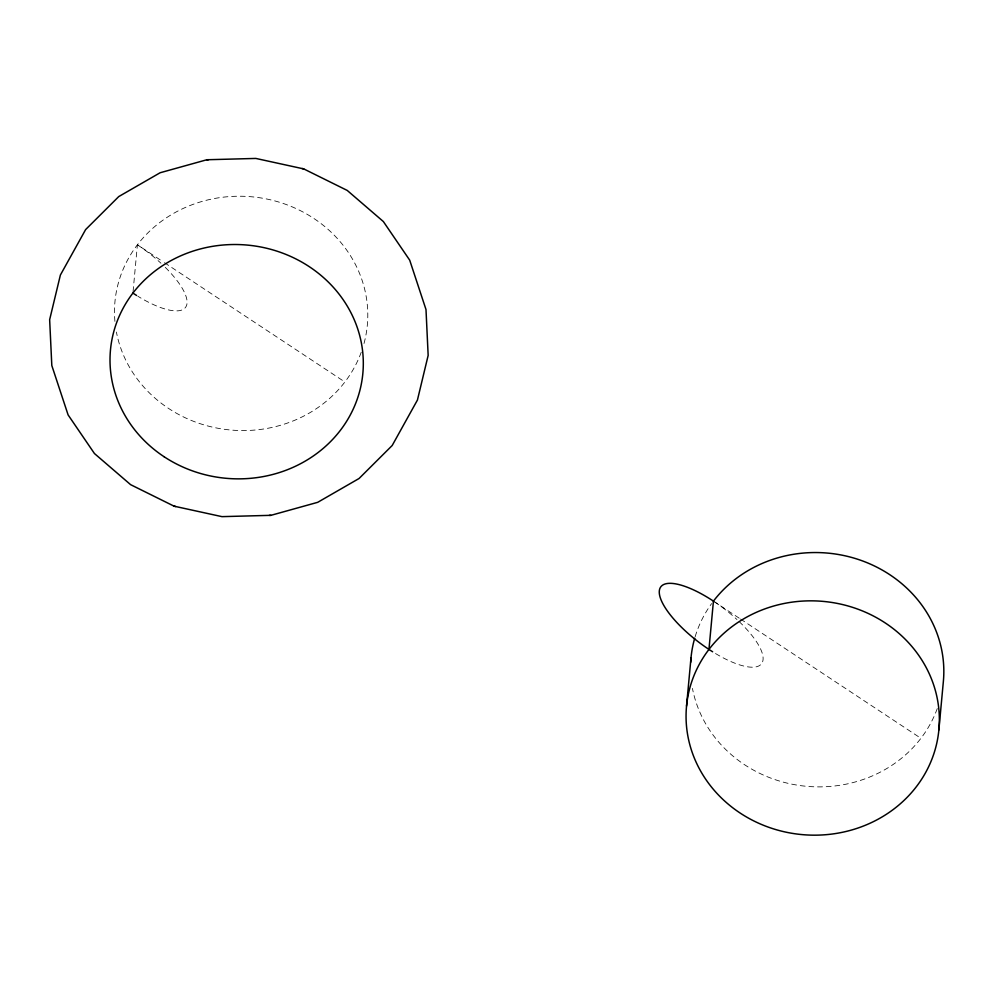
<?xml version="1.0" encoding="UTF-8"?>
<svg xmlns="http://www.w3.org/2000/svg" width="993" height="993" viewBox="0 0 993 993"><rect width="100%" height="100%" fill="white"/><g stroke="black" fill="none" stroke-linecap="round" stroke-linejoin="round"><path stroke-width="0.74" stroke-dasharray="4.96 3.72" d="M133.062 291.582L137.394 244.799L163.175 261.842M713.433 601.125L739.202 618.167M740.493 619.011L920.933 738.308M164.466 262.698L344.894 381.995M739.065 621.506A63.366 20.977 37.4 0 1 761.408 663.907A63.366 20.977 37.4 0 1 713.88 652.55M714.65 601.932A63.366 20.977 37.4 0 1 736.967 619.533M937.28 708.53A126.732 117.087 5.3 0 1 807.781 786.419A126.732 117.087 5.3 0 1 692.456 688.385M695.137 636.736A126.732 117.087 5.3 0 1 711.584 603.607M114.927 321.422A126.732 117.087 5.3 0 1 252.185 196.837A126.732 117.087 5.3 0 1 363.612 344.894M361.241 352.205A126.732 117.087 5.3 0 1 231.754 430.106A126.732 117.087 5.3 0 1 116.417 332.059M165.272 267.365A63.366 20.977 37.4 0 1 185.008 308.004A63.366 20.977 37.4 0 1 137.853 296.237M137.394 244.799A63.366 20.977 37.4 0 1 160.928 263.207"/><path stroke-width="1.49" d="M686.535 706.097L691.004 657.8M708.952 649.41L713.433 601.125A126.732 117.087 5.3 0 1 860.497 560.201A126.732 117.087 5.3 0 1 943.35 681.62L938.869 729.917A126.732 117.087 5.3 0 1 740.058 812.994A126.732 117.087 5.3 0 1 759.173 611.105A126.732 117.087 5.3 0 1 938.869 729.917M206.867 159.749L160.109 172.757L118.75 196.577L85.634 229.569L60.387 275.036L49.65 319.672L51.81 365.536L68.107 414.925L94.447 453.528L130.604 484.658L174.098 506.182L221.973 516.645L270.94 515.33L317.71 502.321L359.056 478.502L392.185 445.509L417.432 400.055L428.157 355.407L425.997 309.543L409.699 260.154L383.36 221.551L347.215 190.42L303.721 168.897L255.834 158.433L206.867 159.749L208.505 159.712M269.302 515.379L270.94 515.33M302.095 168.537L303.721 168.897M174.098 506.182L175.711 506.542M712.639 651.78A63.366 20.977 37.4 0 1 659.265 591.853A63.366 20.977 37.4 0 1 713.433 601.125M690.681 662.356A126.732 117.087 5.3 0 1 694.703 638.214M136.612 295.467A63.366 20.977 37.4 0 1 132.913 293.084M164.019 456.681A126.732 117.087 5.3 0 0 362.83 373.591A126.732 117.087 5.3 0 0 183.134 254.779A126.732 117.087 5.3 0 0 164.019 456.681"/></g></svg>
